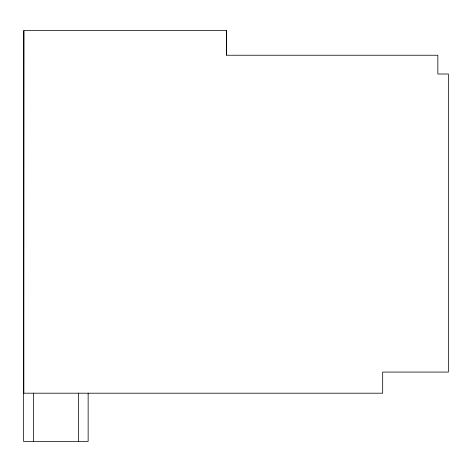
<?xml version="1.0" encoding="UTF-8"?>
<svg xmlns="http://www.w3.org/2000/svg" width="472" height="472" viewBox="0 0 472 472"><rect width="100%" height="100%" fill="white"/><g stroke="black" fill="none" stroke-linecap="round" stroke-linejoin="round"><path stroke-width="0.71" d="M23.6 393.2L23.836 30.591L226.613 30.591L226.613 55.236L437.839 55.236L437.839 74.016L448.4 74.016L448.4 372.078L382.686 372.078L382.686 393.2L23.6 393.2L23.6 441.408L88.14 441.408L88.14 393.2M226.377 30.591L226.613 55.236M78.423 393.2L78.423 441.408M33.595 393.2L33.595 441.408M23.836 30.591L23.836 393.2"/></g></svg>
